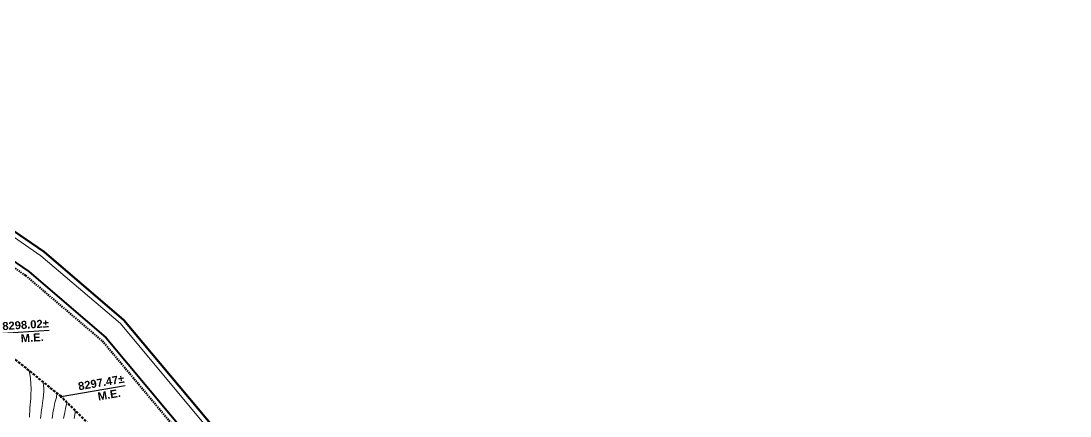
# Model space of a CAD drawing. Extents: x 2799052 to 2815686, y 1319509 to 1336143.
# Drawn here: x 2807493.9 to 2807598.7, y 1327842.9 to 1327882.4 of the extents above; entities that cross this region are included whole.
import ezdxf

# ---------------------------------------------------------------- set-up
doc = ezdxf.new("R2010")
doc.units = 0
doc.header["$LTSCALE"] = 0.5
doc.header["$MEASUREMENT"] = 0
doc.linetypes.add('DASHED', pattern=[0.75, 0.5, -0.25])
doc.linetypes.add('HIDDEN', pattern=[0.375, 0.25, -0.125])
for name, color, linetype, lineweight in [('C-Demo-Saww-Cutt', 4, 'HIDDEN', 70), ('C-PRKG-Curb-Back', 6, 'Continuous', 60), ('C-PRKG-Curb-Face', 11, 'Continuous', 20), ('C-PRKG-Curb-Gutt', 5, 'Continuous', 40), ('C-TOPO-BDRY', 5, 'DASHED', 70), ('C-Topo-Cont-10th', 8, 'Continuous', 13), ('C-TOPO-SPOT', 2, 'Continuous', 25)]:
    doc.layers.add(name, color=color, linetype=linetype, lineweight=lineweight)
doc.layers.add('C-Road-Asph-Hach-Bdry', color=64, linetype='Continuous', lineweight=25, plot=False)
doc.styles.add('Swiss 721 BT', font='swissb.ttf', dxfattribs={"height": 2})

msp = doc.modelspace()

# ---------------------------------------------------------------- linework, layer by layer
at = {"color": 0, "linetype": 'ByBlock'}
for start, end in [(140.8839, 320.8839), (320.8839, 140.8839)]:
    msp.add_arc((2807497.91, 1327844.86, 8297.47), 0.1, start, end, dxfattribs=at)
at = {"layer": 'C-Demo-Saww-Cutt'}
for p, q in [((2807485.9, 1327862.78), (2807494.38, 1327856.95)), ((2807494.38, 1327856.95), (2807502.06, 1327850.39)), ((2807502.06, 1327850.39), (2807514.36, 1327835.67))]:
    msp.add_line(p, q, dxfattribs=at)
at = {"layer": 'C-PRKG-Curb-Back'}
for p, q in [((2807487.46, 1327865.35), (2807496.21, 1327859.33)), ((2807496.21, 1327859.33), (2807504.2, 1327852.5)), ((2807504.2, 1327852.5), (2807516.79, 1327837.44))]:
    msp.add_line(p, q, dxfattribs=at)
at = {"layer": 'C-PRKG-Curb-Face'}
for p, q in [((2807487.2, 1327864.92), (2807495.9, 1327858.93)), ((2807495.9, 1327858.93), (2807503.84, 1327852.15)), ((2807503.84, 1327852.15), (2807516.38, 1327837.14))]:
    msp.add_line(p, q, dxfattribs=at)
at = {"layer": 'C-PRKG-Curb-Gutt'}
for p, q in [((2807486.16, 1327863.21, 8304.43), (2807494.68, 1327857.35, 8304.43)), ((2807494.68, 1327857.35, 8304.43), (2807502.42, 1327850.74, 8304.43)), ((2807502.42, 1327850.74, 8304.43), (2807514.76, 1327835.96, 8304.43))]:
    msp.add_line(p, q, dxfattribs=at)
at = {"layer": 'C-Road-Asph-Hach-Bdry'}
msp.add_circle((2807368.69, 1327825.52), 8317.01, dxfattribs=at)
at = {"layer": 'C-TOPO-BDRY'}
for p, q in [((2807497.91, 1327844.86, 8305.2), (2807490.23, 1327851.08, 8305.2)), ((2807503.3, 1327839.46, 8305.2), (2807497.91, 1327844.86, 8305.2))]:
    msp.add_line(p, q, dxfattribs=at)
at = {"layer": 'C-Topo-Cont-10th'}
for points, elevation in [([(2807494.71, 1327847.44), (2807494.72, 1327847.42), (2807494.72, 1327847.38), (2807494.75, 1327847.26), (2807494.78, 1327847.05), (2807494.85, 1327846.69), (2807494.85, 1327846.64), (2807494.9, 1327846.09), (2807494.93, 1327845.64), (2807494.93, 1327845.61), (2807494.9, 1327845.03), (2807494.88, 1327844.66), (2807494.88, 1327844.64), (2807494.81, 1327843.73), (2807494.81, 1327843.64), (2807494.75, 1327842.79)], 8297.7), ([(2807496.1, 1327846.32), (2807496.11, 1327846.29), (2807496.11, 1327846.27), (2807496.12, 1327846.23), (2807496.13, 1327846.15), (2807496.16, 1327846.01), (2807496.19, 1327845.64), (2807496.18, 1327845.36), (2807496.11, 1327844.64), (2807496.08, 1327844.46), (2807495.98, 1327843.64), (2807495.97, 1327843.57), (2807495.9, 1327842.9), (2807495.87, 1327842.67)], 8297.6), ([(2807497.49, 1327845.19), (2807497.49, 1327845.18), (2807497.46, 1327844.76), (2807497.42, 1327844.64), (2807497.29, 1327844.24), (2807497.18, 1327843.64), (2807497.13, 1327843.41), (2807497.01, 1327842.64)], 8297.5), ([(2807498.49, 1327844.27), (2807498.49, 1327844.23), (2807498.49, 1327844.21), (2807498.48, 1327844.15), (2807498.46, 1327844.08), (2807498.35, 1327843.64), (2807498.29, 1327843.25), (2807498.16, 1327842.64)], 8297.4), ([(2807499.33, 1327843.43), (2807499.32, 1327843.34), (2807499.32, 1327843.29), (2807499.31, 1327843.23), (2807499.23, 1327842.64)], 8297.3)]:
    msp.add_lwpolyline(points, dxfattribs=dict(at, elevation=elevation))
at = {"layer": 'C-TOPO-SPOT', "color": 2, "linetype": 'Continuous', "lineweight": 25}
for p, q in [((2807490.23, 1327851.08, 8298.02), (2807496.71, 1327851.48, 8298.17)), ((2807497.91, 1327844.86, 8297.47), (2807504.31, 1327845.96, 8297.51))]:
    msp.add_line(p, q, dxfattribs=at)

# ---------------------------------------------------------------- texts
at = {"layer": 'C-TOPO-SPOT', "color": 2, "lineweight": 25, "style": 'Swiss 721 BT'}
for s, rotation, p in [('8298.02±', 3.5628, (2807492.07, 1327851.49, 8298.17)), ('M.E.', 3.5628, (2807493.91, 1327850.27, 8298.17)), ('8297.47±', 9.7572, (2807499.7, 1327845.47, 8297.51)), ('M.E.', 9.7572, (2807501.65, 1327844.45, 8297.51))]:
    msp.add_text(s, height=0.8, rotation=rotation, dxfattribs=at).set_placement(p)

doc.saveas('drawing.dxf')
